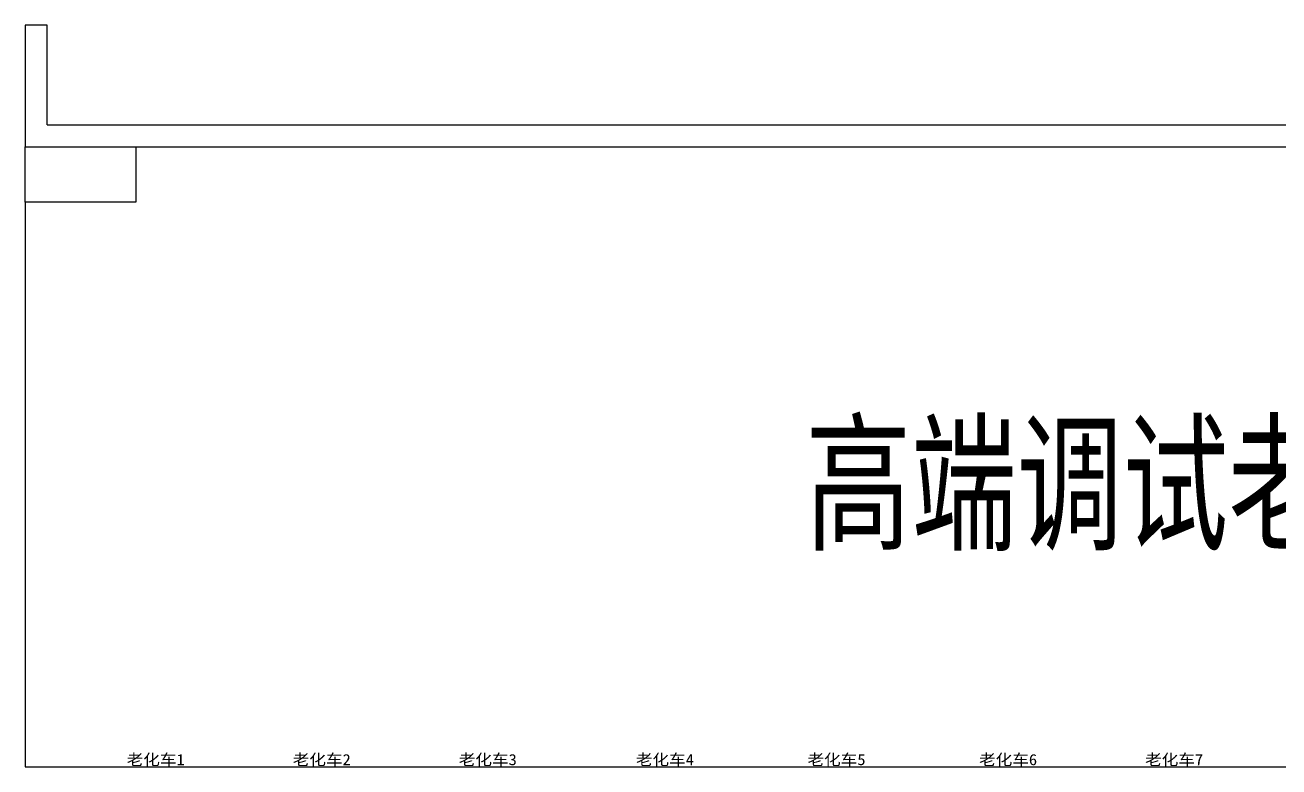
# Model space of a CAD drawing. Extents: x 539033 to 804858, y 468425 to 1263560.
# Drawn here: x 750004 to 761330, y 518739 to 525439 of the extents above; entities that cross this region are included whole.
import ezdxf

# ---------------------------------------------------------------- set-up
doc = ezdxf.new("R2010")
doc.units = 0
doc.header["$LTSCALE"] = 1000
doc.header["$MEASUREMENT"] = 0
doc.layers.get('0').update_dxf_attribs({"linetype": 'CONTINUOUS'})
for name, color, linetype in [('5剖面线层', 2, 'CONTINUOUS'), ('WALL', 9, 'CONTINUOUS'), ('圖框', 7, 'CONTINUOUS'), ('摄像头', 7, 'CONTINUOUS')]:
    doc.layers.add(name, color=color, linetype=linetype)
doc.styles.get("Standard").update_dxf_attribs({"font": 'txt.shx', "width": 0.7, "height": 500, "bigfont": 'hzdx.shx'})
doc.styles.add('标准', font='', dxfattribs={"width": 0.667})
doc.styles.get('标准').set_extended_font_data('FangSong_GB2312')

msp = doc.modelspace()

# ---------------------------------------------------------------- linework, layer by layer
at = {"lineweight": 25, "ltscale": 100}
msp.add_lwpolyline([(750003.9, 524339.3), (751003.9, 524339.3), (751003.9, 523839.3), (750003.9, 523839.3)], close=True, dxfattribs=at)
at = {"layer": '5剖面线层', "color": 6, "lineweight": 25, "ltscale": 100}
for p, q in [((750003.9, 523839.3), (750003.9, 518739.3)), ((750003.9, 518739.3), (770503.9, 518739.3))]:
    msp.add_line(p, q, dxfattribs=at)
at = {"layer": 'WALL'}
for p, q in [((750203.9, 525439.3), (750003.9, 525439.3)), ((750003.9, 525439.3), (750003.9, 524339.3)), ((750203.9, 524539.3), (750203.9, 525439.3)), ((750203.9, 524539.3), (770703.9, 524539.3)), ((750003.9, 524339.3), (770503.9, 524339.3))]:
    msp.add_line(p, q, dxfattribs=at)

# ---------------------------------------------------------------- texts
at = {"layer": '圖框', "color": 0, "insert": (762782.4, 521800.1), "char_height": 1000, "attachment_point": 3}
msp.add_mtext('{\\fMicrosoft YaHei|b0|i0|c134|p34;高端调试老化}', dxfattribs=at)
at = {"layer": '摄像头', "color": 1, "lineweight": 25, "ltscale": 100, "char_height": 100, "width": 2572.233, "attachment_point": 1, "style": '标准'}
for s, insert in [('\\pt500;{\\W1.1;老化车1}', (750921.6, 518855.1)), ('\\pt500;{\\W1.1;老化车2}', (752421.6, 518855.1)), ('\\pt500;{\\W1.1;老化车3}', (753921.4, 518855.1)), ('\\pt500;{\\W1.1;老化车4}', (755521.6, 518855.1)), ('\\pt500;{\\W1.1;老化车5}', (757071.6, 518855.1)), ('\\pt500;{\\W1.1;老化车6}', (758621.6, 518855.1)), ('\\pt500;{\\W1.1;老化车7}', (760121.4, 518855.1))]:
    msp.add_mtext(s, dxfattribs=dict(at, insert=insert))

doc.saveas('drawing.dxf')
